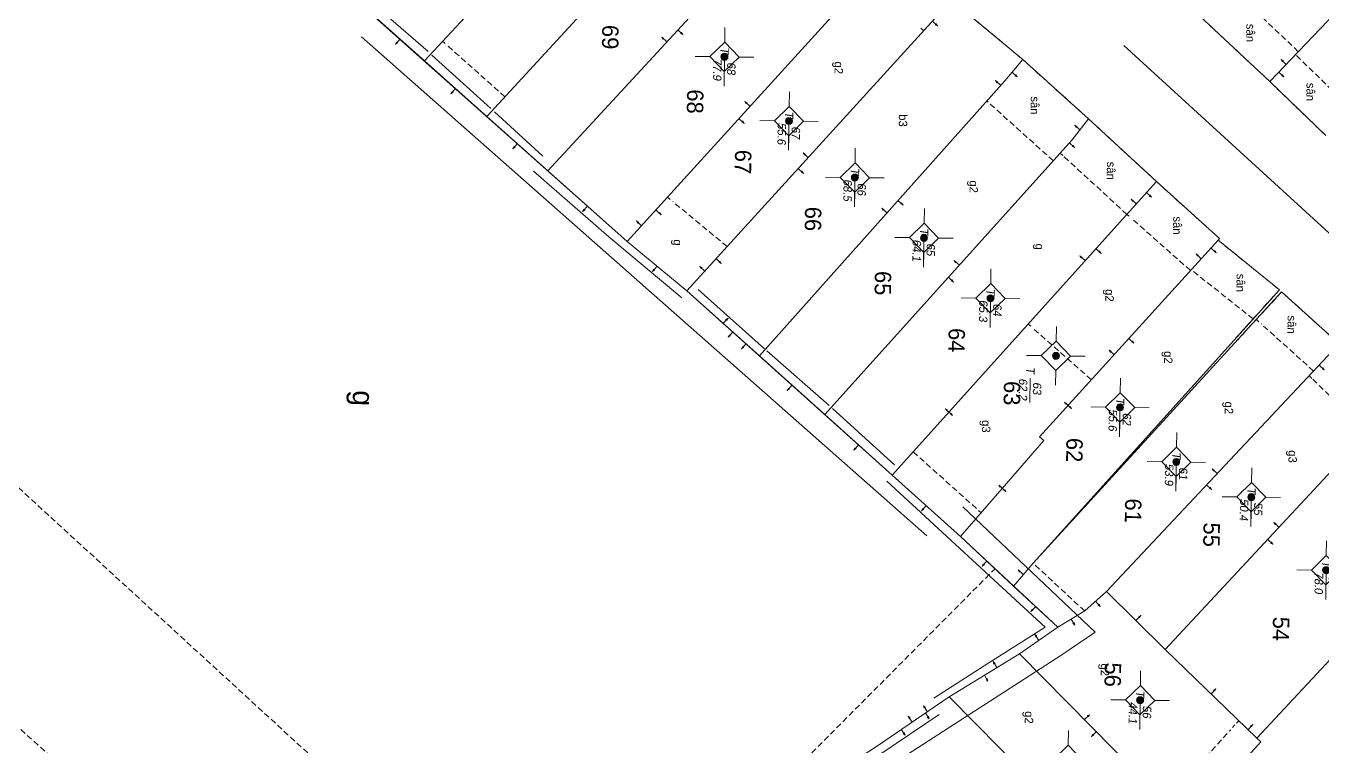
# Model space of a CAD drawing. Extents: x 601689 to 602595, y 1189742 to 1190763.
# Drawn here: x 602062.5 to 602117.8, y 1190524.8 to 1190555.5 of the extents above; entities that cross this region are included whole.
import ezdxf
from ezdxf.enums import TextEntityAlignment as Align

# ---------------------------------------------------------------- set-up
doc = ezdxf.new("R2010")
doc.units = 0
doc.header["$MEASUREMENT"] = 0
doc.linetypes.add('HIDDEN', pattern=[0.375, 0.25, -0.125])
for name, color, linetype in [('10', 250, 'Continuous'), ('11', 7, 'Continuous'), ('13', 7, 'Continuous'), ('14', 7, 'Continuous'), ('15', 7, 'Continuous'), ('16', 7, 'Continuous'), ('22', 7, 'Continuous'), ('53', 7, 'Continuous'), ('57', 7, 'Continuous')]:
    doc.layers.add(name, color=color, linetype=linetype)
doc.layers.get('0').off()
doc.styles.add('TXT', font='vnshx.shx')

# ---------------------------------------------------------------- blocks, each defined once
blk = doc.blocks.new('NH3R')
at = {"layer": '16', "color": 7, "linetype": 'Continuous', "lineweight": 0}
for p, q in [((0, 0), (0.297, -0.005)), ((0.297, -0.005), (0.186, 0.031)), ((0.297, -0.005), (0.189, -0.033))]:
    blk.add_line(p, q, dxfattribs=at)
blk = doc.blocks.new('NH3')
at = {"layer": '16', "color": 7, "linetype": 'Continuous', "lineweight": 0}
for p, q in [((-0.199, -0.002), (-0.113, 0.021)), ((0.197, -0.012), (0.107, 0.015)), ((-0.199, -0.002), (0.197, -0.012)), ((-0.199, -0.002), (-0.116, -0.035)), ((0.197, -0.012), (0.104, -0.027))]:
    blk.add_line(p, q, dxfattribs=at)
blk = doc.blocks.new('*M2146214621462146')
at = {"layer": '13', "color": 3, "linetype": 'Continuous', "lineweight": 0}
blk.add_line((602308.194, 1189779.144), (602309.214, 1189779.144), dxfattribs=at)
at = {"layer": '13', "color": 3, "linetype": 'Continuous', "lineweight": 0, "style": 'TXT', "oblique": 7.6055}
for s, p in [('54', (602308.344, 1189779.444)), ('78.0', (602308.194, 1189778.844))]:
    blk.add_text(s, height=0.36, dxfattribs=at).set_placement(p, align=Align.MIDDLE_LEFT)
blk.add_text('T', height=0.36, dxfattribs=at).set_placement((602307.997, 1189779.144), align=Align.MIDDLE_RIGHT)
blk = doc.blocks.new('*M2148214821482148')
at = {"layer": '13', "color": 3, "linetype": 'Continuous', "lineweight": 0}
blk.add_line((602305.121, 1189775.907), (602306.141, 1189775.907), dxfattribs=at)
at = {"layer": '13', "color": 3, "linetype": 'Continuous', "lineweight": 0, "style": 'TXT', "oblique": 7.6055}
blk.add_text('T', height=0.36, dxfattribs=at).set_placement((602304.924, 1189775.907), align=Align.MIDDLE_RIGHT)
for s, p in [('55', (602305.271, 1189776.207)), ('50.4', (602305.121, 1189775.607))]:
    blk.add_text(s, height=0.36, dxfattribs=at).set_placement(p, align=Align.MIDDLE_LEFT)
blk = doc.blocks.new('*M2151215121512151')
at = {"layer": '13', "color": 3, "linetype": 'Continuous', "lineweight": 0}
blk.add_line((602303.666, 1189772.686), (602304.686, 1189772.686), dxfattribs=at)
at = {"layer": '13', "color": 3, "linetype": 'Continuous', "lineweight": 0, "style": 'TXT', "oblique": 7.6055}
blk.add_text('T', height=0.36, dxfattribs=at).set_placement((602303.469, 1189772.686), align=Align.MIDDLE_RIGHT)
for s, p in [('61', (602303.816, 1189772.986)), ('53.9', (602303.666, 1189772.386))]:
    blk.add_text(s, height=0.36, dxfattribs=at).set_placement(p, align=Align.MIDDLE_LEFT)
blk = doc.blocks.new('*M2153215321532153')
at = {"layer": '13', "color": 3, "linetype": 'Continuous', "lineweight": 0}
blk.add_line((602313.856, 1189771.288), (602314.876, 1189771.288), dxfattribs=at)
at = {"layer": '13', "color": 3, "linetype": 'Continuous', "lineweight": 0, "style": 'TXT', "oblique": 7.6055}
for s, p in [('56', (602314.006, 1189771.588)), ('44.1', (602313.856, 1189770.988))]:
    blk.add_text(s, height=0.36, dxfattribs=at).set_placement(p, align=Align.MIDDLE_LEFT)
blk.add_text('T', height=0.36, dxfattribs=at).set_placement((602313.659, 1189771.288), align=Align.MIDDLE_RIGHT)
blk = doc.blocks.new('*M2154215421542154')
at = {"layer": '13', "color": 3, "linetype": 'Continuous', "lineweight": 0}
blk.add_line((602301.374, 1189770.249), (602302.394, 1189770.249), dxfattribs=at)
at = {"layer": '13', "color": 3, "linetype": 'Continuous', "lineweight": 0, "style": 'TXT', "oblique": 7.6055}
for s, p in [('62', (602301.524, 1189770.549)), ('55.6', (602301.374, 1189769.949))]:
    blk.add_text(s, height=0.36, dxfattribs=at).set_placement(p, align=Align.MIDDLE_LEFT)
blk.add_text('T', height=0.36, dxfattribs=at).set_placement((602301.177, 1189770.249), align=Align.MIDDLE_RIGHT)
blk = doc.blocks.new('*M2157215721572157')
at = {"layer": '13', "color": 3, "linetype": 'Continuous', "lineweight": 0}
blk.add_line((602299.216, 1189767.482), (602300.236, 1189767.482), dxfattribs=at)
at = {"layer": '13', "color": 3, "linetype": 'Continuous', "lineweight": 0, "style": 'TXT', "oblique": 7.6055}
for s, p in [('63', (602299.366, 1189767.782)), ('62.2', (602299.216, 1189767.182))]:
    blk.add_text(s, height=0.36, dxfattribs=at).set_placement(p, align=Align.MIDDLE_LEFT)
blk.add_text('T', height=0.36, dxfattribs=at).set_placement((602299.019, 1189767.482), align=Align.MIDDLE_RIGHT)
blk = doc.blocks.new('*M2159215921592159')
at = {"layer": '13', "color": 3, "linetype": 'Continuous', "lineweight": 0}
blk.add_line((602296.797, 1189764.655), (602297.817, 1189764.655), dxfattribs=at)
at = {"layer": '13', "color": 3, "linetype": 'Continuous', "lineweight": 0, "style": 'TXT', "oblique": 7.6055}
for s, p in [('64', (602296.947, 1189764.955)), ('65.3', (602296.797, 1189764.355))]:
    blk.add_text(s, height=0.36, dxfattribs=at).set_placement(p, align=Align.MIDDLE_LEFT)
blk.add_text('T', height=0.36, dxfattribs=at).set_placement((602296.6, 1189764.655), align=Align.MIDDLE_RIGHT)
blk = doc.blocks.new('*M2161216121612161')
at = {"layer": '13', "color": 3, "linetype": 'Continuous', "lineweight": 0}
blk.add_line((602294.26, 1189761.778), (602295.28, 1189761.778), dxfattribs=at)
at = {"layer": '13', "color": 3, "linetype": 'Continuous', "lineweight": 0, "style": 'TXT', "oblique": 7.6055}
for s, p in [('65', (602294.41, 1189762.078)), ('64.1', (602294.26, 1189761.478))]:
    blk.add_text(s, height=0.36, dxfattribs=at).set_placement(p, align=Align.MIDDLE_LEFT)
blk.add_text('T', height=0.36, dxfattribs=at).set_placement((602294.063, 1189761.778), align=Align.MIDDLE_RIGHT)
blk = doc.blocks.new('*M2163216321632163')
at = {"layer": '13', "color": 3, "linetype": 'Continuous', "lineweight": 0}
blk.add_line((602291.732, 1189758.792), (602292.752, 1189758.792), dxfattribs=at)
at = {"layer": '13', "color": 3, "linetype": 'Continuous', "lineweight": 0, "style": 'TXT', "oblique": 7.6055}
blk.add_text('T', height=0.36, dxfattribs=at).set_placement((602291.535, 1189758.792), align=Align.MIDDLE_RIGHT)
for s, p in [('66', (602291.882, 1189759.092)), ('68.5', (602291.732, 1189758.492))]:
    blk.add_text(s, height=0.36, dxfattribs=at).set_placement(p, align=Align.MIDDLE_LEFT)
blk = doc.blocks.new('*M2164216421642164')
at = {"layer": '13', "color": 3, "linetype": 'Continuous', "lineweight": 0}
blk.add_line((602289.361, 1189755.945), (602290.381, 1189755.945), dxfattribs=at)
at = {"layer": '13', "color": 3, "linetype": 'Continuous', "lineweight": 0, "style": 'TXT', "oblique": 7.6055}
for s, p in [('67', (602289.511, 1189756.245)), ('55.6', (602289.361, 1189755.645))]:
    blk.add_text(s, height=0.36, dxfattribs=at).set_placement(p, align=Align.MIDDLE_LEFT)
blk.add_text('T', height=0.36, dxfattribs=at).set_placement((602289.164, 1189755.945), align=Align.MIDDLE_RIGHT)
blk = doc.blocks.new('*M2165216521652165')
at = {"layer": '13', "color": 3, "linetype": 'Continuous', "lineweight": 0}
blk.add_line((602286.661, 1189753.153), (602287.681, 1189753.153), dxfattribs=at)
at = {"layer": '13', "color": 3, "linetype": 'Continuous', "lineweight": 0, "style": 'TXT', "oblique": 7.6055}
for s, p in [('68', (602286.811, 1189753.453)), ('77.9', (602286.661, 1189752.853))]:
    blk.add_text(s, height=0.36, dxfattribs=at).set_placement(p, align=Align.MIDDLE_LEFT)
blk.add_text('T', height=0.36, dxfattribs=at).set_placement((602286.464, 1189753.153), align=Align.MIDDLE_RIGHT)
blk = doc.blocks.new('CENTRD')
at = {"layer": '11', "linetype": 'Continuous', "lineweight": 0}
h = blk.add_hatch(color=2, dxfattribs=at)
edge = h.paths.add_edge_path()
edge.add_arc((0, 0), 0.15, 0, 360)
at = {"layer": '11', "color": 2, "linetype": 'Continuous', "lineweight": 0}
for p, q in [((0, 1.25), (0, 0.625)), ((0, 0.625), (-0.625, 0)), ((0.625, 0), (0, 0.625)), ((-0.625, 0), (-1.25, 0)), ((-0.625, 0), (0, -0.625)), ((0, -0.625), (0.625, 0)), ((1.25, 0), (0.625, 0)), ((0, -0.625), (0, -1.25))]:
    blk.add_line(p, q, dxfattribs=at)
blk.add_circle((0, 0), 0.15, dxfattribs=at)
blk = doc.blocks.new('BDONG')
at = {"color": 7, "linetype": 'Continuous', "lineweight": 0}
for p, q in [((0, 0), (0, -1.508)), ((0, 0), (2.759, 0)), ((0.342, 0), (0.342, -1.508)), ((0.797, 0), (0.797, -1.508)), ((1.274, 0), (1.274, -1.508)), ((1.73, 0), (1.73, -1.508)), ((1.753, 0), (1.753, -1.508)), ((2.072, 0), (2.072, -1.508)), ((2.759, 0), (2.759, -1.508)), ((0, -0.308), (1.73, -0.308)), ((1.753, -0.308), (2.759, -0.308)), ((0, -0.458), (1.73, -0.458)), ((1.753, -0.458), (2.759, -0.458)), ((0, -0.608), (1.73, -0.608)), ((1.753, -0.608), (2.759, -0.608)), ((0, -0.758), (1.73, -0.758)), ((1.753, -0.758), (2.759, -0.758)), ((0, -0.908), (1.73, -0.908)), ((1.753, -0.908), (2.759, -0.908)), ((0, -1.058), (1.73, -1.058)), ((1.753, -1.058), (2.759, -1.058)), ((0, -1.208), (1.73, -1.208)), ((1.753, -1.208), (2.759, -1.208)), ((0, -1.358), (1.73, -1.358)), ((1.753, -1.358), (2.759, -1.358)), ((0, -1.508), (1.73, -1.508)), ((1.753, -1.508), (2.759, -1.508))]:
    blk.add_line(p, q, dxfattribs=at)
at = {"color": 7, "linetype": 'Continuous', "lineweight": 0, "style": 'TXT'}
blk.add_text('B%%182ng c%%184c th%%246a bi%%213n %%174%%233ng ', height=0.049998, rotation=360, dxfattribs=at).set_placement((0.008, 0.046))
for s, height, p in [('(D%%239ng cho ch%%216nh l%%253 bi%%213n %%174%%233ng)', 0.054, (1.743, 0.05)), ('s%%232 TT', 0.05, (0.21, -0.099)), ('s%%232 hi%%214u', 0.049998, (0.639, -0.104)), ('s%%232 hi%%214u th%%246a', 0.049998, (1.135, -0.103)), ('s%%232 hi%%214u th%%246a', 0.049998, (1.612, -0.107)), ('s%%232 hi%%214u th%%246a b%%225', 0.049998, (2.559, -0.108)), ('s%%232 TT', 0.05, (1.936, -0.114)), ('Th%%246a th%%170m', 0.049998, (0.227, -0.214)), ('Th%%246a th%%170m', 0.049998, (0.63, -0.213)), ('g%%232c c%%241a th%%246a', 0.049998, (1.137, -0.187)), ('Th%%246a b%%225', 0.049998, (1.956, -0.203)), ('(ch%%216 %%174%%184nh s%%232 m%%233t l%%199n)', 0.049998, (2.638, -0.204)), ('l%%169n c%%203n', 0.049998, (1.56, -0.224)), ('m%%237i th%%170m', 0.049998, (1.101, -0.282))]:
    blk.add_text(s, height=height, rotation=360, dxfattribs=at).set_placement(p, align=Align.CENTER)
blk = doc.blocks.new('BANG')
at = {"color": 7, "linetype": 'Continuous', "lineweight": 0, "xscale": 9.999585560760034, "yscale": 9.999585560760034, "rotation": 359.9999199552673}
blk.add_blockref('BDONG', (0, 0), dxfattribs=at)

msp = doc.modelspace()

# ---------------------------------------------------------------- linework, layer by layer
at = {"layer": '10', "color": 7, "linetype": 'Continuous', "lineweight": 0}
for p, q in [((602091.411, 1190566.801), (602079.515, 1190554.004)), ((602093.969, 1190564.447), (602082.182, 1190551.627)), ((602115.594, 1190553.119), (602126.207, 1190564.254)), ((602099.531, 1190558.799), (602088.17, 1190546.295)), ((602101.982, 1190556.625), (602105.057, 1190554.053)), ((602077.45, 1190555.842), (602079.515, 1190554.004)), ((602115.594, 1190553.119), (602112.583, 1190555.94)), ((602079.515, 1190554.004), (602082.182, 1190551.627)), ((602105.057, 1190554.053), (602107.862, 1190551.524)), ((602117.982, 1190550.816), (602115.594, 1190553.119)), ((602082.182, 1190551.627), (602084.78, 1190549.311)), ((602107.862, 1190551.524), (602110.755, 1190548.855)), ((602084.78, 1190549.311), (602088.17, 1190546.295)), ((602110.755, 1190548.855), (602099.483, 1190536.32)), ((602090.72, 1190544.19), (602088.17, 1190546.295)), ((602093.812, 1190541.417), (602090.72, 1190544.19)), ((602118.511, 1190541.879), (602108.626, 1190531.363)), ((602096.598, 1190538.909), (602093.812, 1190541.417)), ((602099.483, 1190536.32), (602096.598, 1190538.909)), ((602120.846, 1190539.317), (602111.132, 1190528.889)), ((602102.397, 1190533.709), (602099.483, 1190536.32)), ((602104.659, 1190531.588), (602102.397, 1190533.709)), ((602105.492, 1190532.567), (602104.659, 1190531.588)), ((602106.555, 1190529.842), (602104.659, 1190531.588)), ((602111.132, 1190528.889), (602108.626, 1190531.363)), ((602106.555, 1190529.842), (602104.919, 1190528.704)), ((602104.919, 1190528.704), (602101.904, 1190526.865)), ((602112.06, 1190521.465), (602104.919, 1190528.704)), ((602115.04, 1190525.105), (602111.132, 1190528.889)), ((602101.904, 1190526.865), (602098.815, 1190524.748)), ((602109.844, 1190518.836), (602101.904, 1190526.865))]:
    msp.add_line(p, q, dxfattribs=at)
for points in [[(602059.133, 1190556.904), (602065.161, 1190559.651), (602069.69, 1190561.769), (602070.474, 1190562.038), (602088.17, 1190546.295), (602090.72, 1190544.19), (602102.397, 1190533.709), (602106.555, 1190529.842), (602104.919, 1190528.704), (602101.904, 1190526.865), (602098.764, 1190524.719), (602092.467, 1190520.625), (602100.999, 1190509.077), (602101.678, 1190508.248), (602107.631, 1190500.385), (602110.736, 1190497.123), (602119.293, 1190486.665), (602120.788, 1190484.804), (602129.978, 1190473.057), (602130.484, 1190472.141), (602134.061, 1190465.271)], [(602096.506, 1190562.111), (602095.662, 1190561.103), (602084.78, 1190549.311)], [(602101.982, 1190556.625), (602101.442, 1190555.963), (602090.72, 1190544.19)], [(602105.057, 1190554.053), (602104.284, 1190553.154), (602093.812, 1190541.417)], [(602107.862, 1190551.524), (602107.159, 1190550.625), (602096.598, 1190538.909)], [(602110.755, 1190548.855), (602113.452, 1190546.418), (602113.391, 1190546.349)], [(602113.391, 1190546.349), (602105.765, 1190537.962), (602105.954, 1190537.801), (602102.397, 1190533.709)], [(602113.391, 1190546.349), (602116.003, 1190544.232), (602105.492, 1190532.567)], [(602118.511, 1190541.879), (602118.551, 1190541.928), (602116.101, 1190544.141), (602105.492, 1190532.567)], [(602120.846, 1190539.317), (602124.864, 1190535.621), (602115.04, 1190525.105)], [(602108.626, 1190531.363), (602107.694, 1190530.526), (602106.555, 1190529.842)], [(602112.06, 1190521.465), (602115.207, 1190524.943), (602115.04, 1190525.105)]]:
    msp.add_lwpolyline(points, dxfattribs=at)
at = {"layer": '14', "color": 6, "linetype": 'HIDDEN', "lineweight": 0}
for p, q in [((602116.812, 1190554.393), (602114.088, 1190556.99)), ((602100.705, 1190555.394), (602100.823, 1190555.282)), ((602080.404, 1190554.741), (602080.286, 1190554.843)), ((602082.954, 1190552.466), (602080.454, 1190554.691)), ((602116.812, 1190554.393), (602116.629, 1190554.204)), ((602119.068, 1190551.971), (602116.69, 1190554.264)), ((602106.357, 1190549.735), (602103.512, 1190552.295)), ((602106.761, 1190549.96), (602106.652, 1190550.062)), ((602109.497, 1190547.452), (602106.761, 1190549.96)), ((602090.004, 1190548.079), (602089.885, 1190548.181)), ((602092.437, 1190546.076), (602090.112, 1190547.998)), ((602109.595, 1190547.371), (602109.497, 1190547.452)), ((602112.213, 1190545.055), (602109.694, 1190547.279)), ((602114.885, 1190542.989), (602112.243, 1190545.084)), ((602105.391, 1190542.678), (602105.282, 1190542.77)), ((602115.134, 1190542.865), (602115.025, 1190542.967)), ((602117.465, 1190540.763), (602115.222, 1190542.784)), ((602107.979, 1190540.393), (602105.48, 1190542.597)), ((602055.557, 1190541.872), (602085.917, 1190514.034)), ((602117.391, 1190540.454), (602117.282, 1190540.566)), ((602119.76, 1190538.151), (602117.391, 1190540.454)), ((602100.376, 1190537.317), (602103.162, 1190534.819)), ((602070.314, 1190518.318), (602051.454, 1190535.108)), ((602103.162, 1190534.819), (602103.271, 1190534.717)), ((602090.23, 1190518.625), (602103.868, 1190532.328)), ((602107.694, 1190530.526), (602105.492, 1190532.567)), ((602114.006, 1190525.56), (602114.108, 1190525.668)), ((602114.169, 1190525.737), (602114.27, 1190525.846)), ((602111.082, 1190522.35), (602113.925, 1190525.461))]:
    msp.add_line(p, q, dxfattribs=at)
at = {"layer": '22', "color": 7, "linetype": 'HIDDEN', "lineweight": 0}
for p, q in [((602101.982, 1190556.625), (602105.057, 1190554.053)), ((602115.594, 1190553.119), (602112.583, 1190555.94)), ((602105.057, 1190554.053), (602107.862, 1190551.524)), ((602117.982, 1190550.816), (602115.594, 1190553.119)), ((602107.862, 1190551.524), (602110.755, 1190548.855)), ((602110.755, 1190548.855), (602113.452, 1190546.418)), ((602113.452, 1190546.418), (602113.391, 1190546.349)), ((602113.391, 1190546.349), (602116.003, 1190544.232)), ((602116.003, 1190544.232), (602114.165, 1190542.198)), ((602116.101, 1190544.141), (602114.213, 1190542.087)), ((602116.101, 1190544.141), (602118.551, 1190541.928))]:
    msp.add_line(p, q, dxfattribs=at)
at = {"layer": '57', "color": 172, "linetype": 'Continuous', "lineweight": 0}
for p, q in [((602077.871, 1190555.966), (602079.67, 1190554.402)), ((602100.958, 1190533.739), (602076.828, 1190555.02)), ((602079.838, 1190554.24), (602082.346, 1190551.965)), ((602082.505, 1190551.823), (602084.569, 1190549.935)), ((602091.201, 1190544.243), (602094.027, 1190541.714)), ((602094.135, 1190541.623), (602096.784, 1190539.296)), ((602096.932, 1190539.164), (602099.579, 1190536.758)), ((602101.483, 1190526.111), (602099.041, 1190524.465))]:
    msp.add_line(p, q, dxfattribs=at)
for points in [[(602129.132, 1190537.532), (602128.674, 1190537.029), (602123.567, 1190541.689), (602109.365, 1190554.655)], [(602129.132, 1190537.532), (602128.674, 1190537.029), (602123.567, 1190541.689), (602109.365, 1190554.655)], [(602084.171, 1190549.29), (602087.382, 1190546.495), (602090.497, 1190543.883)], [(602099.249, 1190536.072), (602106.004, 1190529.829), (602103.603, 1190528.312), (602101.253, 1190526.804)], [(602111.809, 1190497.317), (602107.707, 1190501.584), (602093.823, 1190520.336), (602106.678, 1190528.63), (602108.142, 1190529.62), (602102.495, 1190534.978)]]:
    msp.add_lwpolyline(points, dxfattribs=at)

# ---------------------------------------------------------------- block references
at = {"color": 7, "linetype": 'Continuous', "lineweight": 0, "rotation": 269.2144660607985}
msp.add_blockref('BANG', (602068.937, 1190565.909), dxfattribs=at)
at = {"layer": '11', "color": 2, "linetype": 'Continuous', "lineweight": 0, "rotation": 269.1680420500809}
for p in [(602092.322, 1190554.174), (602095.075, 1190551.434), (602097.887, 1190549.022), (602100.836, 1190546.451), (602103.676, 1190543.872), (602106.468, 1190541.413), (602109.203, 1190539.215), (602111.606, 1190536.888), (602114.806, 1190535.386), (602117.998, 1190532.266), (602110.061, 1190526.719), (602106.981, 1190524.172)]:
    msp.add_blockref('CENTRD', p, dxfattribs=at)
at = {"layer": '13', "color": 3, "linetype": 'Continuous', "lineweight": 0, "rotation": 269.1680420500809}
for name, p in [('*M2165216521652165', (-578790.27, 1810052.359)), ('*M2164216421642164', (-578790.27, 1810052.359)), ('*M2163216321632163', (-578790.27, 1810052.359)), ('*M2161216121612161', (-578790.27, 1810052.359)), ('*M2159215921592159', (-578790.27, 1810052.359)), ('*M2157215721572157', (-578791.364, 1810051.469)), ('*M2154215421542154', (-578790.27, 1810052.359)), ('*M2151215121512151', (-578790.27, 1810052.359)), ('*M2148214821482148', (-578790.27, 1810052.359)), ('*M2146214621462146', (-578790.27, 1810052.359)), ('*M2153215321532153', (-578790.27, 1810052.359))]:
    msp.add_blockref(name, p, dxfattribs=at)
at = {"layer": '16', "color": 7, "linetype": 'Continuous', "lineweight": 0}
for name, p, rotation in [('NH3R', (602101.198, 1190555.697), 317.6781682722907), ('NH3R', (602089.856, 1190554.812), 137.3002148418597), ('NH3R', (602090.333, 1190555.325), 317.3002148418597), ('NH3R', (602116.294, 1190553.849), 136.0727194552933), ('NH3R', (602104.599, 1190553.52), 318.2643044307417), ('NH3R', (602080.848, 1190552.816), 228.3006231681853), ('NH3R', (602104.111, 1190552.956), 138.2643044307416), ('NH3R', (602093.409, 1190552.063), 137.6781682722906), ('NH3R', (602092.941, 1190551.539), 317.6781682722907), ('NH3R', (602107.496, 1190551.05), 137.9617365925183), ('NH3R', (602107.048, 1190550.506), 317.9617365925183), ('NH3R', (602083.487, 1190550.469), 228.2932438006969), ('NH3R', (602095.898, 1190549.869), 137.6781682722906), ('NH3R', (602095.472, 1190549.405), 317.6781682722907), ('NH3R', (602086.47, 1190547.798), 228.330893372225), ('NH3R', (602099.256, 1190547.513), 138.2643044307416), ('NH3R', (602099.724, 1190548.046), 318.2643044307417), ('NH3R', (602088.778, 1190546.966), 137.6781682722906), ('NH3R', (602089.398, 1190547.638), 317.6781682722907), ('NH3R', (602091.969, 1190545.563), 317.6781682722907), ('NH3R', (602091.482, 1190545.03), 137.6781682722906), ('NH3R', (602102.346, 1190545.28), 137.9617365925183), ('NH3R', (602101.879, 1190544.767), 317.9617365925183), ('NH3R', (602093.25, 1190541.925), 228.3231376502684), ('NH3R', (602117.708, 1190541.019), 317.0355441510694), ('NH3', (602106.974, 1190539.296), 139.002139718664), ('NH3R', (602098.04, 1190537.609), 228.0850223729046), ('NH3', (602104.175, 1190535.754), 139.002139718664), ('NH3R', (602112.898, 1190535.915), 317.0355441510694), ('NH3R', (602100.935, 1190535.019), 228.1515846397325), ('NH3R', (602115.983, 1190534.103), 137.0355441510693), ('NH3R', (602115.506, 1190533.58), 317.0355441510694), ('NH3R', (602105.075, 1190532.082), 139.5792904127613), ('NH3R', (602105.606, 1190530.715), 227.3570917908731), ('NH3R', (602108.16, 1190530.94), 311.9499852453092), ('NH3R', (602107.12, 1190530.184), 300.9948007463417), ('NH3R', (602109.879, 1190530.126), 45.36555140847808), ('NH3R', (602100.329, 1190525.787), 124.3658509588486), ('NH3R', (602107.69, 1190525.896), 44.6859194425861)]:
    msp.add_blockref(name, p, dxfattribs=dict(at, rotation=rotation))
for name, p, xscale, yscale, rotation in [('NH3R', (602078.487, 1190554.928), 1.000002778002595, 1.000002778002595, 228.3208523548302), ('NH3R', (602115.979, 1190553.524), 0.9999986849224836, 0.9999986849224836, 316.0916000813754), ('NH3R', (602080.848, 1190552.816), 0.9999986920240416, 0.9999986920240416, 228.3019539479247), ('NH3R', (602110.329, 1190548.381), 1.000001968482214, 1.000001968482214, 318.0369829289374), ('NH3R', (602109.892, 1190547.897), 1.000001968482214, 1.000001968482214, 138.0369829289373), ('NH3R', (602107.709, 1190545.477), 1.000001968482214, 1.000001968482214, 138.0369829289373), ('NH3R', (602108.176, 1190545.99), 1.000001968482214, 1.000001968482214, 318.0369829289374), ('NH3R', (602112.67, 1190545.559), 0.9999984440007552, 0.9999984440007552, 137.9804603559398), ('NH3R', (602113.087, 1190546.013), 0.9999982952474691, 0.9999982952474691, 317.7157912920098), ('NH3R', (602089.445, 1190545.237), 0.9999979368083378, 0.9999979368083378, 230.4712326250306), ('NH3R', (602092.271, 1190542.808), 0.9999973499046406, 0.9999973499046406, 48.11888115511724), ('NH3R', (602092.271, 1190542.808), 1.000001889476284, 1.000001889476284, 48.12264536966146), ('NH3R', (602092.677, 1190542.433), 0.9999979368083378, 0.9999979368083378, 230.4712326250306), ('NH3R', (602108.953, 1190541.46), 0.9999984440007552, 0.9999984440007552, 137.9804603559398), ('NH3R', (602109.574, 1190542.161), 0.9999982952474691, 0.9999982952474691, 317.7157912920098), ('NH3R', (602095.205, 1190540.158), 1.000001119214234, 1.000001119214234, 227.9997362762818), ('NH3', (602101.91, 1190539.016), 1.000001968482214, 1.000001968482214, 318.0369829289374), ('NH3R', (602113.354, 1190536.389), 0.9999987481317668, 0.9999987481317668, 136.7618663267387), ('NH3R', (602100.935, 1190535.019), 0.999998944210622, 0.999998944210622, 228.1529151727234), ('NH3R', (602103.523, 1190532.653), 1.000002686279029, 1.000002686279029, 226.8285227759101), ('NH3R', (602105.736, 1190529.273), 1.000002787923049, 1.000002787923049, 124.8139634150124), ('NH3R', (602103.941, 1190528.108), 1.000001792190674, 1.000001792190674, 121.3723555681817), ('NH3R', (602103.416, 1190527.785), 1.000001792190674, 1.000001792190674, 301.3723555681817), ('NH3R', (602113.086, 1190526.992), 1.000002536886694, 1.000002536886694, 45.9220895895836), ('NH3R', (602100.975, 1190526.238), 0.9999979494827304, 0.9999979494827304, 124.3665945814115), ('NH3R', (602100.904, 1190526.179), 1.000001792190674, 1.000001792190674, 301.3723555681817), ('NH3R', (602114.665, 1190525.47), 1.000002536886694, 1.000002536886694, 45.9220895895836), ('NH3R', (602099.864, 1190525.473), 0.9999979494827304, 0.9999979494827304, 304.3665945814115), ('NH3R', (602108.194, 1190525.379), 0.9999984431225468, 0.9999984431225468, 224.6106421523599)]:
    msp.add_blockref(name, p, dxfattribs=dict(at, xscale=xscale, yscale=yscale, rotation=rotation))

# ---------------------------------------------------------------- texts
at = {"layer": '15', "color": 7, "linetype": 'Continuous', "lineweight": 0, "style": 'TXT'}
for s, height, p in [('s%%169n', 0.36, (602114.778, 1190555.581)), ('g2', 0.36, (602097.205, 1190553.972)), ('s%%169n', 0.36, (602117.344, 1190553.065)), ('s%%169n', 0.36, (602105.575, 1190552.486)), ('b3', 0.36, (602099.945, 1190551.724)), ('s%%169n', 0.36, (602108.827, 1190549.701)), ('g2', 0.36, (602102.966, 1190548.902)), ('s%%169n', 0.36, (602111.656, 1190547.363)), ('g', 0.36, (602090.331, 1190546.385)), ('g', 0.36, (602105.779, 1190546.203)), ('s%%169n', 0.36, (602114.361, 1190544.916)), ('g2', 0.36, (602108.762, 1190544.262)), ('s%%169n', 0.36, (602116.538, 1190543.136)), ('g2', 0.36, (602111.266, 1190541.618)), ('g', 0.9, (602076.912, 1190539.939)), ('g2', 0.36, (602113.857, 1190539.462)), ('g3', 0.36, (602103.495, 1190538.674)), ('g3', 0.36, (602116.578, 1190537.385)), ('g2', 0.36, (602108.563, 1190528.284)), ('g2', 0.36, (602105.325, 1190526.249))]:
    msp.add_text(s, height=height, rotation=269.2144, dxfattribs=at).set_placement(p, align=Align.MIDDLE_LEFT)
at = {"layer": '53', "color": 200, "linetype": 'Continuous', "lineweight": 0, "style": 'TXT'}
for s, p in [('69', (602087.456, 1190555.535)), ('68', (602091.078, 1190552.786)), ('67', (602093.123, 1190550.207)), ('66', (602096.11, 1190547.776)), ('65', (602099.092, 1190545.034)), ('64', (602102.239, 1190542.601)), ('63', (602104.599, 1190540.339)), ('62', (602107.265, 1190537.912)), ('61', (602109.77, 1190535.328)), ('55', (602113.116, 1190534.302)), ('54', (602116.081, 1190530.281)), ('56', (602108.904, 1190528.329))]:
    msp.add_text(s, height=0.7, rotation=269.2144, dxfattribs=at).set_placement(p, align=Align.MIDDLE_LEFT)

doc.saveas('drawing.dxf')
